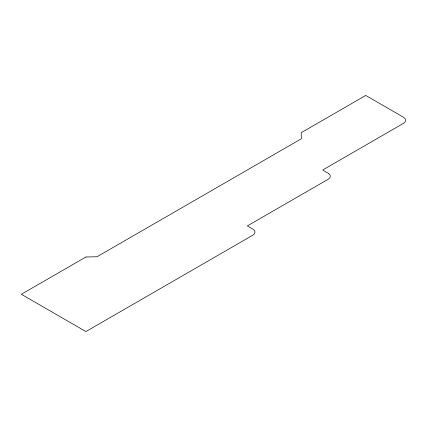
<?xml version="1.0" encoding="UTF-8"?>
<svg xmlns="http://www.w3.org/2000/svg" width="427" height="427" viewBox="0 0 427 427"><rect width="100%" height="100%" fill="white"/><g stroke="black" fill="none" stroke-linecap="round" stroke-linejoin="round"><path stroke-width="0.64" d="M85.923 256.995L21.35 294.272L85.923 331.555L252.773 235.224A7.547 4.361 0 0 0 252.773 229.059L247.35 225.926L328.107 179.303A7.547 4.361 0 0 0 328.107 173.138L322.684 170.005L403.44 123.382A7.547 4.361 0 0 0 403.44 117.217L365.731 95.445L301.158 132.728L301.393 138.754L97.009 256.755L85.923 256.995"/></g></svg>
